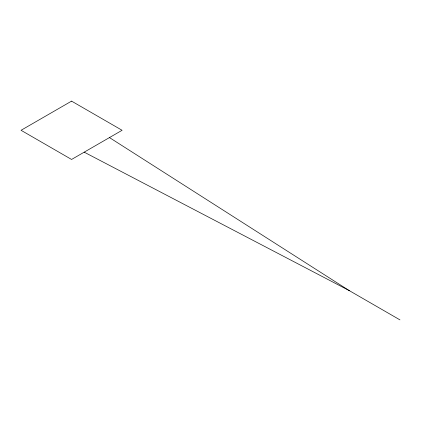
<?xml version="1.0" encoding="UTF-8"?>
<svg xmlns="http://www.w3.org/2000/svg" width="421" height="421" viewBox="0 0 421 421"><rect width="100%" height="100%" fill="white"/><g stroke="black" fill="none" stroke-linecap="round" stroke-linejoin="round"><path stroke-width="0.63" d="M84.2 152.165L349.43 290.711L399.95 319.876M109.46 137.583L349.43 290.711M71.57 101.124L21.05 130.289L71.57 159.459L122.09 130.289L71.57 101.124"/></g></svg>
